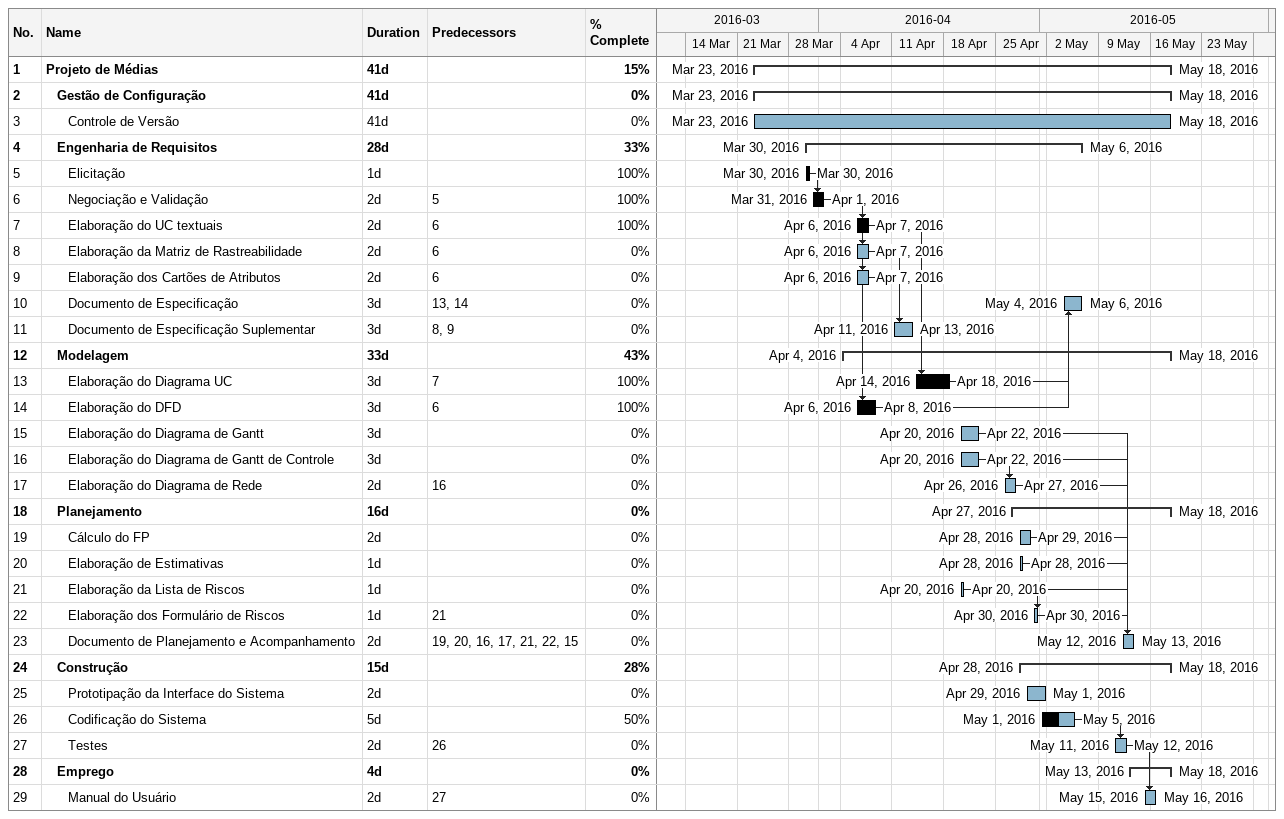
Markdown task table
| ID | Level | Task | Duration | Start | Finish | Predecessors | % complete |
|---|---|---|---|---|---|---|---|
| 1 | 1 | **Projeto de Médias** | 41d | 2016-03-23 | 2016-05-18 |  | 15 |
| 2 | 2 | **Gestão de Configuração** | 41d | 2016-03-23 | 2016-05-18 |  | 0 |
| 3 | 3 | Controle de Versão | 41d | 2016-03-23 | 2016-05-18 |  | 0 |
| 4 | 2 | **Engenharia de Requisitos** | 28d | 2016-03-30 | 2016-05-06 |  | 33 |
| 5 | 3 | Elicitação | 1d | 2016-03-30 | 2016-03-30 |  | 100 |
| 6 | 3 | Negociação e Validação | 2d | 2016-03-31 | 2016-04-01 | 5 | 100 |
| 7 | 3 | Elaboração do UC textuais | 2d | 2016-04-06 | 2016-04-07 | 6 | 100 |
| 8 | 3 | Elaboração da Matriz de Rastreabilidade | 2d | 2016-04-06 | 2016-04-07 | 6 | 0 |
| 9 | 3 | Elaboração dos Cartões de Atributos | 2d | 2016-04-06 | 2016-04-07 | 6 | 0 |
| 10 | 3 | Documento de Especificação | 3d | 2016-05-04 | 2016-05-06 | 13, 14 | 0 |
| 11 | 3 | Documento de Especificação Suplementar | 3d | 2016-04-11 | 2016-04-13 | 8, 9 | 0 |
| 12 | 2 | **Modelagem** | 33d | 2016-04-04 | 2016-05-18 |  | 43 |
| 13 | 3 | Elaboração do Diagrama UC | 3d | 2016-04-14 | 2016-04-18 | 7 | 100 |
| 14 | 3 | Elaboração do DFD | 3d | 2016-04-06 | 2016-04-08 | 6 | 100 |
| 15 | 3 | Elaboração do Diagrama de Gantt | 3d | 2016-04-20 | 2016-04-22 |  | 0 |
| 16 | 3 | Elaboração do Diagrama de Gantt de Controle | 3d | 2016-04-20 | 2016-04-22 |  | 0 |
| 17 | 3 | Elaboração do Diagrama de Rede | 2d | 2016-04-26 | 2016-04-27 | 16 | 0 |
| 18 | 2 | **Planejamento** | 16d | 2016-04-27 | 2016-05-18 |  | 0 |
| 19 | 3 | Cálculo do FP | 2d | 2016-04-28 | 2016-04-29 |  | 0 |
| 20 | 3 | Elaboração de Estimativas | 1d | 2016-04-28 | 2016-04-28 |  | 0 |
| 21 | 3 | Elaboração da Lista de Riscos | 1d | 2016-04-20 | 2016-04-20 |  | 0 |
| 22 | 3 | Elaboração dos Formulário de Riscos | 1d | 2016-04-30 | 2016-04-30 | 21 | 0 |
| 23 | 3 | Documento de Planejamento e Acompanhamento | 2d | 2016-05-12 | 2016-05-13 | 19, 20, 16, 17, 21, 22, 15 | 0 |
| 24 | 2 | **Construção** | 15d | 2016-04-28 | 2016-05-18 |  | 28 |
| 25 | 3 | Prototipação da Interface do Sistema | 2d | 2016-04-29 | 2016-05-01 |  | 0 |
| 26 | 3 | Codificação do Sistema | 5d | 2016-05-01 | 2016-05-05 |  | 50 |
| 27 | 3 | Testes | 2d | 2016-05-11 | 2016-05-12 | 26 | 0 |
| 28 | 2 | **Emprego** | 4d | 2016-05-13 | 2016-05-18 |  | 0 |
| 29 | 3 | Manual do Usuário | 2d | 2016-05-15 | 2016-05-16 | 27 | 0 |
